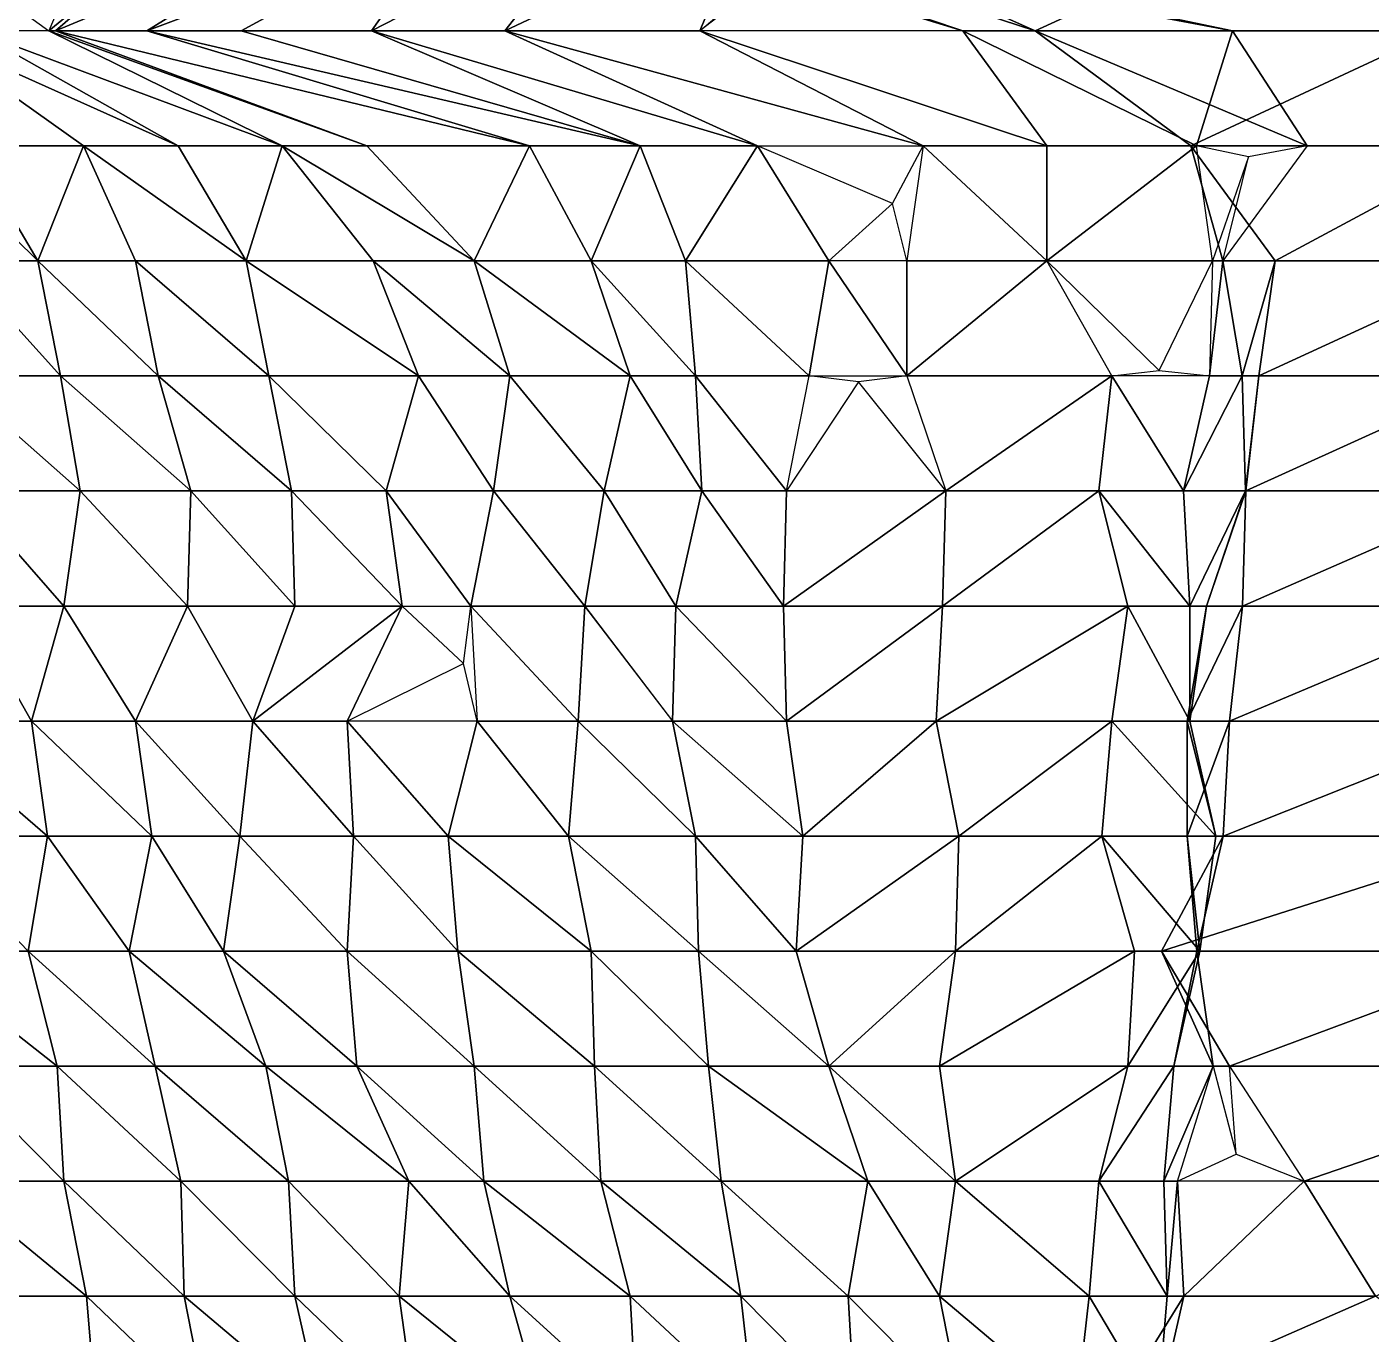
# Model space of a CAD drawing. Header units: metres. Extents: x -317 to 276, y -240 to 234.
# Drawn here: x 18.2 to 88.3, y -164 to -95.8 of the extents above; entities that cross this region are included whole.
import ezdxf

# ---------------------------------------------------------------- set-up
doc = ezdxf.new("R2010")
doc.units = ezdxf.units.M

msp = doc.modelspace()

# ---------------------------------------------------------------- linework, layer by layer
for points in [[(19.320587, -96, -570.49866), (19.679016, -96, -582.35754), (26.616577, -90, -569.6584), (26.616676, -89.9999, -569.65826)], [(19.320587, -96, -570.49866), (26.616577, -90, -569.6584), (21.858704, -90, -565.8526), (21.858803, -89.9999, -565.8525)], [(19.679016, -96, -582.35754), (24.43689, -96, -586.16327), (34.081818, -90, -568.50836), (34.081917, -89.9999, -568.50824)], [(19.679016, -96, -582.35754), (34.081818, -90, -568.50836), (26.616577, -90, -569.6584), (26.616676, -89.9999, -569.65826)], [(24.43689, -96, -586.16327), (29.363983, -96, -589.6593), (40.36258, -90, -569.5265), (40.36268, -89.9999, -569.52637)], [(24.43689, -96, -586.16327), (40.36258, -90, -569.5265), (34.081818, -90, -568.50836), (34.081917, -89.9999, -568.50824)], [(40.36258, -90, -569.5265), (29.363983, -96, -589.6593), (36.152374, -96, -589.7482), (36.152473, -95.9999, -589.7481)], [(40.36258, -90, -569.5265), (36.152374, -96, -589.7482), (47.82779, -90, -568.3765), (47.82789, -89.9999, -568.3764)], [(47.82779, -90, -568.3765), (36.152374, -96, -589.7482), (43.109924, -96, -589.52747), (43.110023, -95.9999, -589.52734)], [(47.82779, -90, -568.3765), (43.109924, -96, -589.52747), (55.8006, -90, -566.2973), (55.800697, -89.9999, -566.2972)], [(55.8006, -90, -566.2973), (43.109924, -96, -589.52747), (53.2825, -96, -583.42163), (53.2826, -95.9999, -583.4215)], [(81.072784, -96, -557.5818), (52.47647, -90, -609.927), (49.241486, -90, -603.3336), (49.241585, -89.9999, -603.3335)], [(67.00845, -96, -570.81146), (49.241486, -90, -603.3336), (57.204193, -93, -579.8188), (57.204292, -92.9999, -579.81866)], [(81.072784, -96, -557.5818), (49.241486, -90, -603.3336), (67.00845, -96, -570.81146), (67.00855, -95.9999, -570.81134)], [(70.77106, -96, -588.954), (57.403534, -90, -613.42303), (52.47647, -90, -609.927), (52.47657, -89.9999, -609.9269)], [(70.77106, -96, -588.954), (52.47647, -90, -609.927), (81.072784, -96, -557.5818), (81.07288, -95.9999, -557.58167)], [(55.8006, -90, -566.2973), (53.2825, -96, -583.42163), (60.389282, -90, -570.4128), (60.38938, -89.9999, -570.41266)], [(60.389282, -90, -570.4128), (57.204193, -93, -579.8188), (53.2825, -96, -583.42163), (53.2826, -95.9999, -583.4215)], [(70.77106, -96, -588.954), (83.82019, -90, -577.5827), (57.403534, -90, -613.42303), (57.403633, -89.9999, -613.4229)], [(70.77106, -96, -588.954), (91.77301, -96, -563.02515), (83.82019, -90, -577.5827), (83.82029, -89.9999, -577.5826)], [(17.303162, -94.545456, -567.9341), (19.320587, -96, -570.49866), (15.408783, -96, -565.1442), (15.408883, -95.9999, -565.1441)], [(26.06894, -102, -545.6309), (15.408783, -96, -565.1442), (12.681396, -96, -557.62164), (12.681497, -95.9999, -557.6215)], [(12.681396, -96, -557.62164), (15.199524, -102, -540.49725), (21.141876, -102, -542.1349), (21.141975, -101.9999, -542.13477)], [(26.06894, -102, -545.6309), (12.681396, -96, -557.62164), (21.141876, -102, -542.1349), (21.141975, -101.9999, -542.13477)], [(31.503632, -102, -548.1977), (19.320587, -96, -570.49866), (15.408783, -96, -565.1442), (15.408883, -95.9999, -565.1441)], [(31.503632, -102, -548.1977), (15.408783, -96, -565.1442), (26.06894, -102, -545.6309), (26.069038, -101.9999, -545.6308)], [(35.923096, -102, -552.6229), (19.679016, -96, -582.35754), (19.320587, -96, -570.49866), (19.320686, -95.9999, -570.49854)], [(35.923096, -102, -552.6229), (19.320587, -96, -570.49866), (31.503632, -102, -548.1977), (31.50373, -101.9999, -548.1976)], [(44.403564, -102, -549.6145), (24.43689, -96, -586.16327), (19.679016, -96, -582.35754), (19.679115, -95.9999, -582.3574)], [(44.403564, -102, -549.6145), (19.679016, -96, -582.35754), (35.923096, -102, -552.6229), (35.923195, -101.9999, -552.6228)], [(50.176697, -102, -551.5619), (29.363983, -96, -589.6593), (24.43689, -96, -586.16327), (24.436989, -95.9999, -586.16315)], [(50.176697, -102, -551.5619), (24.43689, -96, -586.16327), (44.403564, -102, -549.6145), (44.403664, -101.9999, -549.6144)], [(36.152374, -96, -589.7482), (29.363983, -96, -589.6593), (50.176697, -102, -551.5619), (50.176796, -101.9999, -551.56177)], [(36.152374, -96, -589.7482), (50.176697, -102, -551.5619), (56.28824, -102, -552.8898), (56.288338, -101.9999, -552.88965)], [(43.109924, -96, -589.52747), (36.152374, -96, -589.7482), (56.28824, -102, -552.8898), (56.288338, -101.9999, -552.88965)], [(43.109924, -96, -589.52747), (56.28824, -102, -552.8898), (64.9379, -102, -549.5716), (64.937996, -101.9999, -549.5715)], [(53.2825, -96, -583.42163), (43.109924, -96, -589.52747), (64.9379, -102, -549.5716), (64.937996, -101.9999, -549.5715)], [(53.2825, -96, -583.42163), (64.9379, -102, -549.5716), (71.38785, -102, -550.28), (71.38795, -101.9999, -550.2799)], [(67.00845, -96, -570.81146), (53.2825, -96, -583.42163), (71.38785, -102, -550.28), (71.38795, -101.9999, -550.2799)], [(67.00845, -96, -570.81146), (71.38785, -102, -550.28), (79.1915, -102, -548.51056), (79.1916, -101.9999, -548.51044)], [(81.072784, -96, -557.5818), (67.00845, -96, -570.81146), (79.1915, -102, -548.51056), (79.1916, -101.9999, -548.51044)], [(84.9646, -102, -550.4579), (78.8931, -102, -574.0867), (70.77106, -96, -588.954), (70.77116, -95.9999, -588.95386)], [(84.9646, -102, -550.4579), (70.77106, -96, -588.954), (81.072784, -96, -557.5818), (81.07288, -95.9999, -557.58167)], [(78.8931, -102, -574.0867), (91.77301, -96, -563.02515), (70.77106, -96, -588.954), (70.77116, -95.9999, -588.95386)], [(78.8931, -102, -574.0867), (94.48035, -102, -558.0694), (91.77301, -96, -563.02515), (91.77311, -95.9999, -563.025)], [(81.072784, -96, -557.5818), (79.1915, -102, -548.51056), (84.9646, -102, -550.4579), (84.9647, -101.9999, -550.45776)], [(18.7529, -108, -533.9928), (15.199524, -102, -540.49725), (12.641388, -102, -532.6649), (12.641488, -101.9999, -532.6648)], [(18.7529, -108, -533.9928), (12.641388, -102, -532.6649), (14.502686, -108, -529.2579), (14.502786, -107.9999, -529.25775)], [(21.141876, -102, -542.1349), (15.199524, -102, -540.49725), (18.7529, -108, -533.9928), (18.752998, -107.9999, -533.9927)], [(21.141876, -102, -542.1349), (18.7529, -108, -533.9928), (23.849213, -108, -537.17914), (23.849312, -107.9999, -537.179)], [(29.622345, -108, -539.12646), (26.06894, -102, -545.6309), (21.141876, -102, -542.1349), (21.141975, -101.9999, -542.13477)], [(29.622345, -108, -539.12646), (21.141876, -102, -542.1349), (23.849213, -108, -537.17914), (23.849312, -107.9999, -537.179)], [(31.503632, -102, -548.1977), (26.06894, -102, -545.6309), (29.622345, -108, -539.12646), (29.622444, -107.9999, -539.12634)], [(31.503632, -102, -548.1977), (29.622345, -108, -539.12646), (36.241486, -108, -539.52515), (36.241585, -107.9999, -539.525)], [(41.50699, -108, -542.4017), (35.923096, -102, -552.6229), (31.503632, -102, -548.1977), (31.50373, -101.9999, -548.1976)], [(41.50699, -108, -542.4017), (31.503632, -102, -548.1977), (36.241486, -108, -539.52515), (36.241585, -107.9999, -539.525)], [(44.403564, -102, -549.6145), (35.923096, -102, -552.6229), (41.50699, -108, -542.4017), (41.507088, -107.9999, -542.40155)], [(44.403564, -102, -549.6145), (41.50699, -108, -542.4017), (47.61853, -108, -543.7296), (47.61863, -107.9999, -543.7295)], [(50.176697, -102, -551.5619), (44.403564, -102, -549.6145), (47.61853, -108, -543.7296), (47.61863, -107.9999, -543.7295)], [(50.176697, -102, -551.5619), (47.61853, -108, -543.7296), (52.545624, -108, -547.2256), (52.545723, -107.9999, -547.22546)], [(56.28824, -102, -552.8898), (50.176697, -102, -551.5619), (52.545624, -108, -547.2256), (52.545723, -107.9999, -547.22546)], [(56.28824, -102, -552.8898), (52.545624, -108, -547.2256), (60.010834, -108, -546.07556), (60.010933, -107.9999, -546.07544)], [(60.010834, -108, -546.07556), (63.33609, -105, -550.1861), (56.28824, -102, -552.8898), (56.288338, -101.9999, -552.88965)], [(64.9379, -102, -549.5716), (64.09186, -108, -551.1203), (63.33609, -105, -550.1861), (63.33619, -104.9999, -550.186)], [(64.9379, -102, -549.5716), (64.09186, -108, -551.1203), (71.38785, -108, -550.28), (71.38795, -107.9999, -550.2799)], [(64.9379, -102, -549.5716), (71.38785, -108, -550.28), (71.38785, -102, -550.28), (71.38795, -101.9999, -550.2799)], [(71.38785, -108, -550.28), (80.03754, -108, -546.9619), (79.1915, -102, -548.51056), (79.1916, -101.9999, -548.51044)], [(71.38785, -108, -550.28), (79.1915, -102, -548.51056), (71.38785, -102, -550.28), (71.38795, -101.9999, -550.2799)], [(80.565155, -108, -558.511), (83.29254, -108, -566.03357), (78.8931, -102, -574.0867), (78.893196, -101.9999, -574.08655)], [(80.565155, -108, -558.511), (78.8931, -102, -574.0867), (84.9646, -102, -550.4579), (84.9647, -101.9999, -550.45776)], [(83.29254, -108, -566.03357), (94.48035, -102, -558.0694), (78.8931, -102, -574.0867), (78.893196, -101.9999, -574.08655)], [(84.9646, -102, -550.4579), (81.90613, -102.58064, -549.79895), (79.1915, -102, -548.51056), (79.1916, -101.9999, -548.51044)], [(83.29254, -108, -566.03357), (95.495605, -108, -556.211), (94.48035, -102, -558.0694), (94.480446, -101.9999, -558.0693)], [(81.90613, -102.58064, -549.79895), (80.03754, -108, -546.9619), (80.565155, -108, -558.511), (80.565254, -107.9999, -558.51086)], [(14.502686, -108, -529.2579), (14.164276, -114, -529.8773), (19.937378, -114, -531.8247), (19.937477, -113.9999, -531.8246)], [(14.502686, -108, -529.2579), (19.937378, -114, -531.8247), (18.7529, -108, -533.9928), (18.752998, -107.9999, -533.9927)], [(18.7529, -108, -533.9928), (25.03366, -114, -535.011), (23.849213, -108, -537.17914), (23.849312, -107.9999, -537.179)], [(18.7529, -108, -533.9928), (19.937378, -114, -531.8247), (25.03366, -114, -535.011), (25.03376, -113.9999, -535.01086)], [(23.849213, -108, -537.17914), (30.806793, -114, -536.9583), (29.622345, -108, -539.12646), (29.622444, -107.9999, -539.12634)], [(23.849213, -108, -537.17914), (25.03366, -114, -535.011), (30.806793, -114, -536.9583), (30.806892, -113.9999, -536.9582)], [(29.622345, -108, -539.12646), (38.610413, -114, -535.18884), (36.241486, -108, -539.52515), (36.241585, -107.9999, -539.525)], [(29.622345, -108, -539.12646), (30.806793, -114, -536.9583), (38.610413, -114, -535.18884), (38.61051, -113.9999, -535.1887)], [(36.241486, -108, -539.52515), (43.368286, -114, -538.9946), (41.50699, -108, -542.4017), (41.507088, -107.9999, -542.40155)], [(36.241486, -108, -539.52515), (38.610413, -114, -535.18884), (43.368286, -114, -538.9946), (43.368385, -113.9999, -538.9945)], [(41.50699, -108, -542.4017), (49.649048, -114, -540.01276), (47.61853, -108, -543.7296), (47.61863, -107.9999, -543.7295)], [(41.50699, -108, -542.4017), (43.368286, -114, -538.9946), (49.649048, -114, -540.01276), (49.649147, -113.9999, -540.01263)], [(47.61853, -108, -543.7296), (53.053253, -114, -546.2964), (52.545624, -108, -547.2256), (52.545723, -107.9999, -547.22546)], [(47.61853, -108, -543.7296), (49.649048, -114, -540.01276), (53.053253, -114, -546.2964), (53.053352, -113.9999, -546.29626)], [(52.545624, -108, -547.2256), (58.995575, -114, -547.934), (60.010834, -108, -546.07556), (60.010933, -107.9999, -546.07544)], [(52.545624, -108, -547.2256), (53.053253, -114, -546.2964), (58.995575, -114, -547.934), (58.995674, -113.9999, -547.9339)], [(60.010834, -108, -546.07556), (58.995575, -114, -547.934), (64.09186, -114, -551.1203), (64.09196, -113.9999, -551.1202)], [(60.010834, -108, -546.07556), (64.09186, -114, -551.1203), (64.09186, -108, -551.1203), (64.09196, -107.9999, -551.1202)], [(64.09186, -114, -551.1203), (74.77203, -114, -544.0853), (71.38785, -108, -550.28), (71.38795, -107.9999, -550.2799)], [(64.09186, -114, -551.1203), (71.38785, -108, -550.28), (64.09186, -108, -551.1203), (64.09196, -107.9999, -551.1202)], [(71.38785, -108, -550.28), (77.24365, -113.71428, -545.8186), (80.03754, -108, -546.9619), (80.037636, -107.9999, -546.9618)], [(79.86832, -114, -547.2716), (81.580414, -114, -556.6526), (80.565155, -108, -558.511), (80.565254, -107.9999, -558.51086)], [(79.86832, -114, -547.2716), (80.565155, -108, -558.511), (80.03754, -108, -546.9619), (80.037636, -107.9999, -546.9618)], [(81.580414, -114, -556.6526), (83.29254, -108, -566.03357), (80.565155, -108, -558.511), (80.565254, -107.9999, -558.51086)], [(81.580414, -114, -556.6526), (82.44647, -114, -567.5823), (83.29254, -108, -566.03357), (83.29264, -107.9999, -566.03345)], [(82.44647, -114, -567.5823), (94.987976, -114, -557.1402), (95.495605, -108, -556.211), (95.495705, -107.9999, -556.2109)], [(82.44647, -114, -567.5823), (95.495605, -108, -556.211), (83.29254, -108, -566.03357), (83.29264, -107.9999, -566.03345)], [(14.164276, -114, -529.8773), (20.952637, -120, -529.9663), (19.937378, -114, -531.8247), (19.937477, -113.9999, -531.8246)], [(14.164276, -114, -529.8773), (14.841126, -120, -528.6384), (20.952637, -120, -529.9663), (20.952736, -119.9999, -529.9662)], [(19.937378, -114, -531.8247), (26.725769, -120, -531.91364), (25.03366, -114, -535.011), (25.03376, -113.9999, -535.01086)], [(19.937378, -114, -531.8247), (20.952637, -120, -529.9663), (26.725769, -120, -531.91364), (26.725868, -119.9999, -531.9135)], [(25.03366, -114, -535.011), (31.991272, -120, -534.79016), (30.806793, -114, -536.9583), (30.806892, -113.9999, -536.9582)], [(25.03366, -114, -535.011), (26.725769, -120, -531.91364), (31.991272, -120, -534.79016), (31.991371, -119.9999, -534.79004)], [(30.806793, -114, -536.9583), (36.918304, -120, -538.2862), (38.610413, -114, -535.18884), (38.61051, -113.9999, -535.1887)], [(30.806793, -114, -536.9583), (31.991272, -120, -534.79016), (36.918304, -120, -538.2862), (36.918404, -119.9999, -538.2861)], [(38.610413, -114, -535.18884), (36.918304, -120, -538.2862), (42.522247, -120, -540.5433), (42.522346, -119.9999, -540.54315)], [(38.610413, -114, -535.18884), (42.522247, -120, -540.5433), (43.368286, -114, -538.9946), (43.368385, -113.9999, -538.9945)], [(43.368286, -114, -538.9946), (42.522247, -120, -540.5433), (48.29538, -120, -542.4906), (48.29548, -119.9999, -542.4905)], [(43.368286, -114, -538.9946), (48.29538, -120, -542.4906), (49.649048, -114, -540.01276), (49.649147, -113.9999, -540.01263)], [(49.649048, -114, -540.01276), (48.29538, -120, -542.4906), (53.391663, -120, -545.67694), (53.39176, -119.9999, -545.6768)], [(49.649048, -114, -540.01276), (53.391663, -120, -545.67694), (53.053253, -114, -546.2964), (53.053352, -113.9999, -546.29626)], [(53.053253, -114, -546.2964), (57.811127, -120, -550.1022), (58.995575, -114, -547.934), (58.995674, -113.9999, -547.9339)], [(53.053253, -114, -546.2964), (53.391663, -120, -545.67694), (57.811127, -120, -550.1022), (57.811226, -119.9999, -550.10205)], [(64.09186, -114, -551.1203), (61.56598, -114.31578, -549.4864), (58.995575, -114, -547.934), (58.995674, -113.9999, -547.9339)], [(66.122345, -120, -547.40344), (74.77203, -114, -544.0853), (64.09186, -114, -551.1203), (64.09196, -113.9999, -551.1202)], [(66.122345, -120, -547.40344), (74.095215, -120, -545.3243), (74.77203, -114, -544.0853), (74.77213, -113.9999, -544.0852)], [(74.77203, -114, -544.0853), (74.095215, -120, -545.3243), (78.51465, -120, -549.7495), (78.51475, -119.9999, -549.7494)], [(77.24365, -113.71428, -545.8186), (79.86832, -114, -547.2716), (74.77203, -114, -544.0853), (74.77213, -113.9999, -544.0852)], [(74.77203, -114, -544.0853), (78.51465, -120, -549.7495), (79.86832, -114, -547.2716), (79.868416, -113.9999, -547.2715)], [(78.51465, -120, -549.7495), (81.74963, -120, -556.3429), (81.580414, -114, -556.6526), (81.58051, -113.9999, -556.65247)], [(78.51465, -120, -549.7495), (81.580414, -114, -556.6526), (79.86832, -114, -547.2716), (79.868416, -113.9999, -547.2715)], [(81.74963, -120, -556.3429), (82.44647, -114, -567.5823), (81.580414, -114, -556.6526), (81.58051, -113.9999, -556.65247)], [(81.74963, -120, -556.3429), (81.76965, -120, -568.8212), (82.44647, -114, -567.5823), (82.44657, -113.9999, -567.58215)], [(81.76965, -120, -568.8212), (95.326385, -120, -556.52075), (94.987976, -114, -557.1402), (94.988075, -113.9999, -557.1401)], [(81.76965, -120, -568.8212), (94.987976, -114, -557.1402), (82.44647, -114, -567.5823), (82.44657, -113.9999, -567.58215)], [(61.56598, -114.31578, -549.4864), (57.811127, -120, -550.1022), (66.122345, -120, -547.40344), (66.122444, -119.9999, -547.4033)], [(14.841126, -120, -528.6384), (20.106567, -126, -531.51495), (20.952637, -120, -529.9663), (20.952736, -119.9999, -529.9662)], [(14.841126, -120, -528.6384), (15.010315, -126, -528.3287), (20.106567, -126, -531.51495), (20.106667, -125.9999, -531.51483)], [(20.952637, -120, -529.9663), (20.106567, -126, -531.51495), (26.55655, -126, -532.2234), (26.556648, -125.9999, -532.22327)], [(20.952637, -120, -529.9663), (26.55655, -126, -532.2234), (26.725769, -120, -531.91364), (26.725868, -119.9999, -531.9135)], [(26.725769, -120, -531.91364), (26.55655, -126, -532.2234), (32.16046, -126, -534.48047), (32.16056, -125.9999, -534.48035)], [(26.725769, -120, -531.91364), (32.16046, -126, -534.48047), (31.991272, -120, -534.79016), (31.991371, -119.9999, -534.79004)], [(31.991272, -120, -534.79016), (37.764374, -126, -536.73755), (36.918304, -120, -538.2862), (36.918404, -119.9999, -538.2861)], [(31.991272, -120, -534.79016), (32.16046, -126, -534.48047), (37.764374, -126, -536.73755), (37.764473, -125.9999, -536.7374)], [(36.918304, -120, -538.2862), (41.33777, -126, -542.7114), (42.522247, -120, -540.5433), (42.522346, -119.9999, -540.54315)], [(36.918304, -120, -538.2862), (37.764374, -126, -536.73755), (41.33777, -126, -542.7114), (41.337868, -125.9999, -542.7113)], [(42.522247, -120, -540.5433), (41.33777, -126, -542.7114), (47.28012, -126, -544.34906), (47.28022, -125.9999, -544.34894)], [(42.522247, -120, -540.5433), (47.28012, -126, -544.34906), (48.29538, -120, -542.4906), (48.29548, -119.9999, -542.4905)], [(48.29538, -120, -542.4906), (47.28012, -126, -544.34906), (52.037994, -126, -548.1548), (52.038094, -125.9999, -548.15466)], [(48.29538, -120, -542.4906), (52.037994, -126, -548.1548), (53.391663, -120, -545.67694), (53.39176, -119.9999, -545.6768)], [(53.391663, -120, -545.67694), (52.037994, -126, -548.1548), (57.641907, -126, -550.41187), (57.642006, -125.9999, -550.41174)], [(53.391663, -120, -545.67694), (57.641907, -126, -550.41187), (57.811127, -120, -550.1022), (57.811226, -119.9999, -550.10205)], [(57.641907, -126, -550.41187), (65.953156, -126, -547.7132), (66.122345, -120, -547.40344), (66.122444, -119.9999, -547.4033)], [(57.641907, -126, -550.41187), (66.122345, -120, -547.40344), (57.811127, -120, -550.1022), (57.811226, -119.9999, -550.10205)], [(65.953156, -126, -547.7132), (75.61807, -126, -542.5366), (74.095215, -120, -545.3243), (74.095314, -119.9999, -545.32416)], [(65.953156, -126, -547.7132), (74.095215, -120, -545.3243), (66.122345, -120, -547.40344), (66.122444, -119.9999, -547.4033)], [(74.095215, -120, -545.3243), (78.85309, -126, -549.13), (78.51465, -120, -549.7495), (78.51475, -119.9999, -549.7494)], [(74.095215, -120, -545.3243), (75.61807, -126, -542.5366), (78.85309, -126, -549.13), (78.85319, -125.9999, -549.1299)], [(78.85309, -126, -549.13), (81.74963, -120, -556.3429), (78.51465, -120, -549.7495), (78.51475, -119.9999, -549.7494)], [(78.85309, -126, -549.13), (79.71912, -126, -560.0597), (81.74963, -120, -556.3429), (81.74973, -119.9999, -556.3428)], [(79.71912, -126, -560.0597), (81.60043, -126, -569.131), (81.76965, -120, -568.8212), (81.76975, -119.9999, -568.8211)], [(79.71912, -126, -560.0597), (81.76965, -120, -568.8212), (81.74963, -120, -556.3429), (81.74973, -119.9999, -556.3428)], [(81.60043, -126, -569.131), (95.157166, -126, -556.83044), (95.326385, -120, -556.52075), (95.326485, -119.9999, -556.5206)], [(81.60043, -126, -569.131), (95.326385, -120, -556.52075), (81.76965, -120, -568.8212), (81.76975, -119.9999, -568.8211)], [(15.010315, -126, -528.3287), (12.302979, -132, -533.2844), (18.41449, -132, -534.6123), (18.414589, -131.9999, -534.6122)], [(15.010315, -126, -528.3287), (18.41449, -132, -534.6123), (20.106567, -126, -531.51495), (20.106667, -125.9999, -531.51483)], [(20.106567, -126, -531.51495), (18.41449, -132, -534.6123), (23.849213, -132, -537.17914), (23.849312, -131.9999, -537.179)], [(20.106567, -126, -531.51495), (23.849213, -132, -537.17914), (26.55655, -126, -532.2234), (26.556648, -125.9999, -532.22327)], [(26.55655, -126, -532.2234), (23.849213, -132, -537.17914), (29.960754, -132, -538.507), (29.960854, -131.9999, -538.5069)], [(26.55655, -126, -532.2234), (29.960754, -132, -538.507), (32.16046, -126, -534.48047), (32.16056, -125.9999, -534.48035)], [(29.960754, -132, -538.507), (34.887817, -132, -542.003), (37.764374, -126, -536.73755), (37.764473, -125.9999, -536.7374)], [(29.960754, -132, -538.507), (37.764374, -126, -536.73755), (32.16046, -126, -534.48047), (32.16056, -125.9999, -534.48035)], [(37.764374, -126, -536.73755), (34.887817, -132, -542.003), (40.96167, -129, -542.08264), (40.96177, -128.9999, -542.0825)], [(41.67621, -132, -542.0919), (40.96167, -129, -542.08264), (41.33777, -126, -542.7114), (41.337868, -125.9999, -542.7113)], [(41.33777, -126, -542.7114), (46.94171, -132, -544.9685), (47.28012, -126, -544.34906), (47.28022, -125.9999, -544.34894)], [(41.33777, -126, -542.7114), (41.67621, -132, -542.0919), (46.94171, -132, -544.9685), (46.94181, -131.9999, -544.9684)], [(47.28012, -126, -544.34906), (46.94171, -132, -544.9685), (51.868774, -132, -548.46454), (51.868874, -131.9999, -548.4644)], [(47.28012, -126, -544.34906), (51.868774, -132, -548.46454), (52.037994, -126, -548.1548), (52.038094, -125.9999, -548.15466)], [(52.037994, -126, -548.1548), (51.868774, -132, -548.46454), (57.811127, -132, -550.1022), (57.811226, -131.9999, -550.10205)], [(52.037994, -126, -548.1548), (57.811127, -132, -550.1022), (57.641907, -126, -550.41187), (57.642006, -125.9999, -550.41174)], [(57.811127, -132, -550.1022), (65.953156, -126, -547.7132), (57.641907, -126, -550.41187), (57.642006, -125.9999, -550.41174)], [(57.811127, -132, -550.1022), (65.614716, -132, -548.33264), (65.953156, -126, -547.7132), (65.953255, -125.9999, -547.7131)], [(65.614716, -132, -548.33264), (74.77203, -132, -544.0853), (75.61807, -126, -542.5366), (75.61817, -125.9999, -542.5365)], [(65.614716, -132, -548.33264), (75.61807, -126, -542.5366), (65.953156, -126, -547.7132), (65.953255, -125.9999, -547.7131)], [(75.61807, -126, -542.5366), (74.77203, -132, -544.0853), (78.85309, -132, -549.13), (78.85319, -131.9999, -549.1299)], [(75.61807, -126, -542.5366), (78.85309, -132, -549.13), (78.85309, -126, -549.13), (78.85319, -125.9999, -549.1299)], [(78.85309, -132, -549.13), (78.70386, -132, -561.9181), (79.71912, -126, -560.0597), (79.719215, -125.9999, -560.0596)], [(78.70386, -132, -561.9181), (80.923615, -132, -570.3699), (81.60043, -126, -569.131), (81.60053, -125.9999, -569.13086)], [(78.70386, -132, -561.9181), (81.60043, -126, -569.131), (79.71912, -126, -560.0597), (79.719215, -125.9999, -560.0596)], [(78.85309, -132, -549.13), (79.71912, -126, -560.0597), (78.85309, -126, -549.13), (78.85319, -125.9999, -549.1299)], [(80.923615, -132, -570.3699), (95.664795, -132, -555.90125), (95.157166, -126, -556.83044), (95.157265, -125.9999, -556.8303)], [(80.923615, -132, -570.3699), (95.157166, -126, -556.83044), (81.60043, -126, -569.131), (81.60053, -125.9999, -569.13086)], [(12.302979, -132, -533.2844), (19.260529, -138, -533.0636), (18.41449, -132, -534.6123), (18.414589, -131.9999, -534.6122)], [(12.302979, -132, -533.2844), (12.472198, -138, -532.9747), (19.260529, -138, -533.0636), (19.260628, -137.9999, -533.0635)], [(18.41449, -132, -534.6123), (24.695251, -138, -535.63043), (23.849213, -132, -537.17914), (23.849312, -131.9999, -537.179)], [(18.41449, -132, -534.6123), (19.260529, -138, -533.0636), (24.695251, -138, -535.63043), (24.69535, -137.9999, -535.6303)], [(23.849213, -132, -537.17914), (29.283905, -138, -539.746), (29.960754, -132, -538.507), (29.960854, -131.9999, -538.5069)], [(23.849213, -132, -537.17914), (24.695251, -138, -535.63043), (29.283905, -138, -539.746), (29.284004, -137.9999, -539.74585)], [(29.960754, -132, -538.507), (29.283905, -138, -539.746), (35.226227, -138, -541.38354), (35.226326, -137.9999, -541.3834)], [(29.960754, -132, -538.507), (35.226227, -138, -541.38354), (34.887817, -132, -542.003), (34.887917, -131.9999, -542.00287)], [(34.887817, -132, -542.003), (40.15332, -138, -544.8796), (41.67621, -132, -542.0919), (41.676308, -131.9999, -542.0918)], [(34.887817, -132, -542.003), (35.226227, -138, -541.38354), (40.15332, -138, -544.8796), (40.15342, -137.9999, -544.87946)], [(41.67621, -132, -542.0919), (40.15332, -138, -544.8796), (46.434082, -138, -545.8977), (46.43418, -137.9999, -545.8976)], [(41.67621, -132, -542.0919), (46.434082, -138, -545.8977), (46.94171, -132, -544.9685), (46.94181, -131.9999, -544.9684)], [(46.94171, -132, -544.9685), (46.434082, -138, -545.8977), (53.053253, -138, -546.2964), (53.053352, -137.9999, -546.29626)], [(46.94171, -132, -544.9685), (53.053253, -138, -546.2964), (51.868774, -132, -548.46454), (51.868874, -131.9999, -548.4644)], [(51.868774, -132, -548.46454), (58.657166, -138, -548.55347), (57.811127, -132, -550.1022), (57.811226, -131.9999, -550.10205)], [(51.868774, -132, -548.46454), (53.053253, -138, -546.2964), (58.657166, -138, -548.55347), (58.657265, -137.9999, -548.55334)], [(58.657166, -138, -548.55347), (65.614716, -132, -548.33264), (57.811127, -132, -550.1022), (57.811226, -131.9999, -550.10205)], [(58.657166, -138, -548.55347), (66.799194, -138, -546.16455), (65.614716, -132, -548.33264), (65.614815, -131.9999, -548.3325)], [(66.799194, -138, -546.16455), (74.77203, -132, -544.0853), (65.614716, -132, -548.33264), (65.614815, -131.9999, -548.3325)], [(66.799194, -138, -546.16455), (74.264404, -138, -545.0145), (74.77203, -132, -544.0853), (74.77213, -131.9999, -544.0852)], [(74.77203, -132, -544.0853), (74.264404, -138, -545.0145), (80.20676, -138, -546.65216), (80.206856, -137.9999, -546.65204)], [(74.77203, -132, -544.0853), (80.20676, -138, -546.65216), (78.85309, -132, -549.13), (78.85319, -131.9999, -549.1299)], [(80.20676, -138, -546.65216), (78.70386, -138, -561.9181), (78.70386, -132, -561.9181), (78.70396, -131.9999, -561.91797)], [(80.20676, -138, -546.65216), (78.70386, -132, -561.9181), (78.85309, -132, -549.13), (78.85319, -131.9999, -549.1299)], [(78.70386, -138, -561.9181), (80.585175, -138, -570.9894), (80.923615, -132, -570.3699), (80.92371, -131.9999, -570.36975)], [(78.70386, -138, -561.9181), (80.923615, -132, -570.3699), (78.70386, -132, -561.9181), (78.70396, -131.9999, -561.91797)], [(80.585175, -138, -570.9894), (96.172424, -138, -554.97205), (95.664795, -132, -555.90125), (95.664894, -131.9999, -555.9011)], [(80.585175, -138, -570.9894), (95.664795, -132, -555.90125), (80.923615, -132, -570.3699), (80.92371, -131.9999, -570.36975)], [(12.472198, -138, -532.9747), (12.133759, -144, -533.5942), (18.2453, -144, -534.92206), (18.2454, -143.9999, -534.92194)], [(12.472198, -138, -532.9747), (18.2453, -144, -534.92206), (19.260529, -138, -533.0636), (19.260628, -137.9999, -533.0635)], [(19.260529, -138, -533.0636), (18.2453, -144, -534.92206), (23.510803, -144, -537.7986), (23.510902, -143.9999, -537.79846)], [(19.260529, -138, -533.0636), (23.510803, -144, -537.7986), (24.695251, -138, -535.63043), (24.69535, -137.9999, -535.6303)], [(24.695251, -138, -535.63043), (23.510803, -144, -537.7986), (28.437866, -144, -541.2946), (28.437965, -143.9999, -541.2945)], [(24.695251, -138, -535.63043), (28.437866, -144, -541.2946), (29.283905, -138, -539.746), (29.284004, -137.9999, -539.74585)], [(29.283905, -138, -539.746), (28.437866, -144, -541.2946), (34.887817, -144, -542.003), (34.887917, -143.9999, -542.00287)], [(29.283905, -138, -539.746), (34.887817, -144, -542.003), (35.226227, -138, -541.38354), (35.226326, -137.9999, -541.3834)], [(35.226227, -138, -541.38354), (34.887817, -144, -542.003), (40.66095, -144, -543.9504), (40.66105, -143.9999, -543.95026)], [(35.226227, -138, -541.38354), (40.66095, -144, -543.9504), (40.15332, -138, -544.8796), (40.15342, -137.9999, -544.87946)], [(40.15332, -138, -544.8796), (47.61853, -144, -543.7296), (46.434082, -138, -545.8977), (46.43418, -137.9999, -545.8976)], [(40.15332, -138, -544.8796), (40.66095, -144, -543.9504), (47.61853, -144, -543.7296), (47.61863, -143.9999, -543.7295)], [(46.434082, -138, -545.8977), (53.222443, -144, -545.9867), (53.053253, -138, -546.2964), (53.053352, -137.9999, -546.29626)], [(46.434082, -138, -545.8977), (47.61853, -144, -543.7296), (53.222443, -144, -545.9867), (53.22254, -143.9999, -545.9866)], [(53.053253, -138, -546.2964), (58.318756, -144, -549.173), (58.657166, -138, -548.55347), (58.657265, -137.9999, -548.55334)], [(53.053253, -138, -546.2964), (53.222443, -144, -545.9867), (58.318756, -144, -549.173), (58.318855, -143.9999, -549.17285)], [(58.318756, -144, -549.173), (66.629974, -144, -546.47424), (66.799194, -138, -546.16455), (66.79929, -137.9999, -546.1644)], [(58.318756, -144, -549.173), (66.799194, -138, -546.16455), (58.657166, -138, -548.55347), (58.657265, -137.9999, -548.55334)], [(66.629974, -144, -546.47424), (75.95651, -144, -541.9172), (74.264404, -138, -545.0145), (74.2645, -137.9999, -545.0144)], [(66.629974, -144, -546.47424), (74.264404, -138, -545.0145), (66.799194, -138, -546.16455), (66.79929, -137.9999, -546.1644)], [(74.264404, -138, -545.0145), (79.36072, -144, -548.2008), (80.20676, -138, -546.65216), (80.206856, -137.9999, -546.65204)], [(74.264404, -138, -545.0145), (75.95651, -144, -541.9172), (79.36072, -144, -548.2008), (79.36082, -143.9999, -548.2007)], [(79.21149, -144, -560.9889), (77.37021, -144, -576.8743), (80.585175, -138, -570.9894), (80.58527, -137.9999, -570.98926)], [(77.37021, -144, -576.8743), (97.01849, -144, -553.42334), (96.172424, -138, -554.97205), (96.17252, -137.9999, -554.9719)], [(77.37021, -144, -576.8743), (96.172424, -138, -554.97205), (80.585175, -138, -570.9894), (80.58527, -137.9999, -570.98926)], [(79.36072, -144, -548.2008), (79.21149, -144, -560.9889), (78.70386, -138, -561.9181), (78.70396, -137.9999, -561.91797)], [(79.36072, -144, -548.2008), (78.70386, -138, -561.9181), (80.20676, -138, -546.65216), (80.206856, -137.9999, -546.65204)], [(79.21149, -144, -560.9889), (80.585175, -138, -570.9894), (78.70386, -138, -561.9181), (78.70396, -137.9999, -561.91797)], [(12.133759, -144, -533.5942), (19.768158, -150, -532.1344), (18.2453, -144, -534.92206), (18.2454, -143.9999, -534.92194)], [(12.133759, -144, -533.5942), (14.164276, -150, -529.8773), (19.768158, -150, -532.1344), (19.768257, -149.9999, -532.1343)], [(18.2453, -144, -534.92206), (24.864471, -150, -535.3207), (23.510803, -144, -537.7986), (23.510902, -143.9999, -537.79846)], [(18.2453, -144, -534.92206), (19.768158, -150, -532.1344), (24.864471, -150, -535.3207), (24.86457, -149.9999, -535.32056)], [(23.510803, -144, -537.7986), (30.637573, -150, -537.26807), (28.437866, -144, -541.2946), (28.437965, -143.9999, -541.2945)], [(23.510803, -144, -537.7986), (24.864471, -150, -535.3207), (30.637573, -150, -537.26807), (30.637672, -149.9999, -537.26794)], [(28.437866, -144, -541.2946), (35.395447, -150, -541.0738), (34.887817, -144, -542.003), (34.887917, -143.9999, -542.00287)], [(28.437866, -144, -541.2946), (30.637573, -150, -537.26807), (35.395447, -150, -541.0738), (35.395546, -149.9999, -541.07367)], [(34.887817, -144, -542.003), (41.50699, -150, -542.4017), (40.66095, -144, -543.9504), (40.66105, -143.9999, -543.95026)], [(34.887817, -144, -542.003), (35.395447, -150, -541.0738), (41.50699, -150, -542.4017), (41.507088, -149.9999, -542.40155)], [(40.66095, -144, -543.9504), (47.78775, -150, -543.4198), (47.61853, -144, -543.7296), (47.61863, -143.9999, -543.7295)], [(40.66095, -144, -543.9504), (41.50699, -150, -542.4017), (47.78775, -150, -543.4198), (47.78785, -149.9999, -543.4197)], [(47.61853, -144, -543.7296), (53.730072, -150, -545.0575), (53.222443, -144, -545.9867), (53.22254, -143.9999, -545.9866)], [(47.61853, -144, -543.7296), (47.78775, -150, -543.4198), (53.730072, -150, -545.0575), (53.73017, -149.9999, -545.0574)], [(53.222443, -144, -545.9867), (60.010834, -150, -546.07556), (58.318756, -144, -549.173), (58.318855, -143.9999, -549.17285)], [(53.222443, -144, -545.9867), (53.730072, -150, -545.0575), (60.010834, -150, -546.07556), (60.010933, -149.9999, -546.07544)], [(60.010834, -150, -546.07556), (66.629974, -144, -546.47424), (58.318756, -144, -549.173), (58.318855, -143.9999, -549.17285)], [(60.010834, -150, -546.07556), (65.783936, -150, -548.02295), (66.629974, -144, -546.47424), (66.63007, -143.9999, -546.4741)], [(65.783936, -150, -548.02295), (75.61807, -150, -542.5366), (75.95651, -144, -541.9172), (75.95661, -143.9999, -541.91705)], [(65.783936, -150, -548.02295), (75.95651, -144, -541.9172), (66.629974, -144, -546.47424), (66.63007, -143.9999, -546.4741)], [(75.61807, -150, -542.5366), (78.00702, -150, -550.6787), (79.36072, -144, -548.2008), (79.36082, -143.9999, -548.2007)], [(75.61807, -150, -542.5366), (79.36072, -144, -548.2008), (75.95651, -144, -541.9172), (75.95661, -143.9999, -541.91705)], [(80.057526, -150, -559.4402), (80.923615, -150, -570.3699), (77.37021, -144, -576.8743), (77.37031, -143.9999, -576.8742)], [(80.057526, -150, -559.4402), (77.37021, -144, -576.8743), (79.21149, -144, -560.9889), (79.211586, -143.9999, -560.9888)], [(80.923615, -150, -570.3699), (97.01849, -144, -553.42334), (77.37021, -144, -576.8743), (77.37031, -143.9999, -576.8742)], [(78.00702, -150, -550.6787), (80.057526, -150, -559.4402), (79.21149, -144, -560.9889), (79.211586, -143.9999, -560.9888)], [(78.00702, -150, -550.6787), (79.21149, -144, -560.9889), (79.36072, -144, -548.2008), (79.36082, -143.9999, -548.2007)], [(80.923615, -150, -570.3699), (102.26398, -150, -543.8216), (97.01849, -144, -553.42334), (97.01859, -143.9999, -553.4232)], [(14.164276, -150, -529.8773), (13.995056, -156, -530.1871), (20.106567, -156, -531.51495), (20.106667, -155.9999, -531.51483)], [(14.164276, -150, -529.8773), (20.106567, -156, -531.51495), (19.768158, -150, -532.1344), (19.768257, -149.9999, -532.1343)], [(19.768158, -150, -532.1344), (26.21814, -156, -532.84283), (24.864471, -150, -535.3207), (24.86457, -149.9999, -535.32056)], [(19.768158, -150, -532.1344), (20.106567, -156, -531.51495), (26.21814, -156, -532.84283), (26.218239, -155.9999, -532.8427)], [(24.864471, -150, -535.3207), (31.822052, -156, -535.0999), (30.637573, -150, -537.26807), (30.637672, -149.9999, -537.26794)], [(24.864471, -150, -535.3207), (26.21814, -156, -532.84283), (31.822052, -156, -535.0999), (31.822151, -155.9999, -535.0998)], [(30.637573, -150, -537.26807), (38.102783, -156, -536.11804), (35.395447, -150, -541.0738), (35.395546, -149.9999, -541.07367)], [(30.637573, -150, -537.26807), (31.822052, -156, -535.0999), (38.102783, -156, -536.11804), (38.102882, -155.9999, -536.1179)], [(35.395447, -150, -541.0738), (42.014618, -156, -541.4725), (41.50699, -150, -542.4017), (41.507088, -149.9999, -542.40155)], [(35.395447, -150, -541.0738), (38.102783, -156, -536.11804), (42.014618, -156, -541.4725), (42.014717, -155.9999, -541.47235)], [(41.50699, -150, -542.4017), (48.12616, -156, -542.80035), (47.78775, -150, -543.4198), (47.78785, -149.9999, -543.4197)], [(41.50699, -150, -542.4017), (42.014618, -156, -541.4725), (48.12616, -156, -542.80035), (48.12626, -155.9999, -542.80023)], [(47.78775, -150, -543.4198), (54.40692, -156, -543.8185), (53.730072, -150, -545.0575), (53.73017, -149.9999, -545.0574)], [(47.78775, -150, -543.4198), (48.12616, -156, -542.80035), (54.40692, -156, -543.8185), (54.40702, -155.9999, -543.81836)], [(53.730072, -150, -545.0575), (62.04135, -156, -542.35876), (60.010834, -150, -546.07556), (60.010933, -149.9999, -546.07544)], [(53.730072, -150, -545.0575), (54.40692, -156, -543.8185), (62.04135, -156, -542.35876), (62.04145, -155.9999, -542.35864)], [(60.010834, -150, -546.07556), (66.629974, -156, -546.47424), (65.783936, -150, -548.02295), (65.784035, -149.9999, -548.0228)], [(60.010834, -150, -546.07556), (62.04135, -156, -542.35876), (66.629974, -156, -546.47424), (66.63007, -155.9999, -546.4741)], [(66.629974, -156, -546.47424), (75.61807, -150, -542.5366), (65.783936, -150, -548.02295), (65.784035, -149.9999, -548.0228)], [(66.629974, -156, -546.47424), (74.095215, -156, -545.3243), (75.61807, -150, -542.5366), (75.61817, -149.9999, -542.5365)], [(74.095215, -156, -545.3243), (77.49939, -156, -551.6079), (78.00702, -150, -550.6787), (78.00712, -149.9999, -550.6786)], [(74.095215, -156, -545.3243), (78.00702, -150, -550.6787), (75.61807, -150, -542.5366), (75.61817, -149.9999, -542.5365)], [(77.49939, -156, -551.6079), (78.19623, -156, -562.8473), (80.057526, -150, -559.4402), (80.057625, -149.9999, -559.44006)], [(77.49939, -156, -551.6079), (80.057526, -150, -559.4402), (78.00702, -150, -550.6787), (78.00712, -149.9999, -550.6786)], [(80.057526, -150, -559.4402), (81.26694, -154.58823, -563.4839), (80.923615, -150, -570.3699), (80.92371, -149.9999, -570.36975)], [(84.8154, -156, -563.246), (102.26398, -150, -543.8216), (80.923615, -150, -570.3699), (80.92371, -149.9999, -570.36975)], [(84.8154, -156, -563.246), (102.26398, -156, -543.8216), (102.26398, -150, -543.8216), (102.26408, -149.9999, -543.8215)], [(81.26694, -154.58823, -563.4839), (84.8154, -156, -563.246), (78.19623, -156, -562.8473), (78.19633, -155.9999, -562.84717)], [(13.995056, -156, -530.1871), (21.291046, -162, -529.3468), (20.106567, -156, -531.51495), (20.106667, -155.9999, -531.51483)], [(13.995056, -156, -530.1871), (15.010315, -162, -528.3287), (21.291046, -162, -529.3468), (21.291145, -161.9999, -529.3467)], [(20.106567, -156, -531.51495), (26.38733, -162, -532.5331), (26.21814, -156, -532.84283), (26.218239, -155.9999, -532.8427)], [(20.106567, -156, -531.51495), (21.291046, -162, -529.3468), (26.38733, -162, -532.5331), (26.387428, -161.9999, -532.53296)], [(26.21814, -156, -532.84283), (32.16046, -162, -534.48047), (31.822052, -156, -535.0999), (31.822151, -155.9999, -535.0998)], [(26.21814, -156, -532.84283), (26.38733, -162, -532.5331), (32.16046, -162, -534.48047), (32.16056, -161.9999, -534.48035)], [(31.822052, -156, -535.0999), (37.595154, -162, -537.04724), (38.102783, -156, -536.11804), (38.102882, -155.9999, -536.1179)], [(31.822052, -156, -535.0999), (32.16046, -162, -534.48047), (37.595154, -162, -537.04724), (37.595253, -161.9999, -537.0471)], [(38.102783, -156, -536.11804), (37.595154, -162, -537.04724), (43.368286, -162, -538.9946), (43.368385, -161.9999, -538.9945)], [(38.102783, -156, -536.11804), (43.368286, -162, -538.9946), (42.014618, -156, -541.4725), (42.014717, -155.9999, -541.47235)], [(42.014618, -156, -541.4725), (49.649048, -162, -540.01276), (48.12616, -156, -542.80035), (48.12626, -155.9999, -542.80023)], [(42.014618, -156, -541.4725), (43.368286, -162, -538.9946), (49.649048, -162, -540.01276), (49.649147, -161.9999, -540.01263)], [(48.12616, -156, -542.80035), (55.42218, -162, -541.9601), (54.40692, -156, -543.8185), (54.40702, -155.9999, -543.81836)], [(48.12616, -156, -542.80035), (49.649048, -162, -540.01276), (55.42218, -162, -541.9601), (55.42228, -161.9999, -541.95996)], [(54.40692, -156, -543.8185), (61.026093, -162, -544.21716), (62.04135, -156, -542.35876), (62.04145, -155.9999, -542.35864)], [(54.40692, -156, -543.8185), (55.42218, -162, -541.9601), (61.026093, -162, -544.21716), (61.02619, -161.9999, -544.21704)], [(62.04135, -156, -542.35876), (61.026093, -162, -544.21716), (65.783936, -162, -548.02295), (65.784035, -161.9999, -548.0228)], [(62.04135, -156, -542.35876), (65.783936, -162, -548.02295), (66.629974, -156, -546.47424), (66.63007, -155.9999, -546.4741)], [(66.629974, -156, -546.47424), (65.783936, -162, -548.02295), (73.587585, -162, -546.2535), (73.587685, -161.9999, -546.25336)], [(66.629974, -156, -546.47424), (73.587585, -162, -546.2535), (74.095215, -156, -545.3243), (74.095314, -155.9999, -545.32416)], [(74.095215, -156, -545.3243), (73.587585, -162, -546.2535), (77.66861, -162, -551.29816), (77.66871, -161.9999, -551.29803)], [(74.095215, -156, -545.3243), (77.66861, -162, -551.29816), (77.49939, -156, -551.6079), (77.49949, -155.9999, -551.6078)], [(77.66861, -162, -551.29816), (78.19623, -156, -562.8473), (77.49939, -156, -551.6079), (77.49949, -155.9999, -551.6078)], [(77.66861, -162, -551.29816), (78.53467, -162, -562.22784), (78.19623, -156, -562.8473), (78.19633, -155.9999, -562.84717)], [(78.53467, -162, -562.22784), (84.8154, -156, -563.246), (78.19623, -156, -562.8473), (78.19633, -155.9999, -562.84717)], [(78.53467, -162, -562.22784), (88.537994, -162, -556.4318), (84.8154, -156, -563.246), (84.8155, -155.9999, -563.24585)], [(88.537994, -162, -556.4318), (102.26398, -156, -543.8216), (84.8154, -156, -563.246), (84.8155, -155.9999, -563.24585)], [(15.010315, -162, -528.3287), (21.798676, -168, -528.4176), (21.291046, -162, -529.3468), (21.291145, -161.9999, -529.3467)], [(15.010315, -162, -528.3287), (16.194794, -168, -526.1605), (21.798676, -168, -528.4176), (21.798775, -167.9999, -528.4175)], [(21.291046, -162, -529.3468), (27.571808, -168, -530.3649), (26.38733, -162, -532.5331), (26.387428, -161.9999, -532.53296)], [(21.291046, -162, -529.3468), (21.798676, -168, -528.4176), (27.571808, -168, -530.3649), (27.571907, -167.9999, -530.3648)], [(26.38733, -162, -532.5331), (33.51416, -168, -532.00256), (32.16046, -162, -534.48047), (32.16056, -161.9999, -534.48035)], [(26.38733, -162, -532.5331), (27.571808, -168, -530.3649), (33.51416, -168, -532.00256), (33.51426, -167.9999, -532.00244)], [(32.16046, -162, -534.48047), (38.441193, -168, -535.4986), (37.595154, -162, -537.04724), (37.595253, -161.9999, -537.0471)], [(32.16046, -162, -534.48047), (33.51416, -168, -532.00256), (38.441193, -168, -535.4986), (38.44129, -167.9999, -535.4985)], [(37.595154, -162, -537.04724), (45.060364, -168, -535.8973), (43.368286, -162, -538.9946), (43.368385, -161.9999, -538.9945)], [(37.595154, -162, -537.04724), (38.441193, -168, -535.4986), (45.060364, -168, -535.8973), (45.060463, -167.9999, -535.89716)], [(43.368286, -162, -538.9946), (49.987457, -168, -539.3933), (49.649048, -162, -540.01276), (49.649147, -161.9999, -540.01263)], [(43.368286, -162, -538.9946), (45.060364, -168, -535.8973), (49.987457, -168, -539.3933), (49.987556, -167.9999, -539.3932)], [(49.649048, -162, -540.01276), (56.099, -168, -540.7212), (55.42218, -162, -541.9601), (55.42228, -161.9999, -541.95996)], [(49.649048, -162, -540.01276), (49.987457, -168, -539.3933), (56.099, -168, -540.7212), (56.0991, -167.9999, -540.72107)], [(55.42218, -162, -541.9601), (61.364502, -168, -543.5977), (61.026093, -162, -544.21716), (61.02619, -161.9999, -544.21704)], [(55.42218, -162, -541.9601), (56.099, -168, -540.7212), (61.364502, -168, -543.5977), (61.3646, -167.9999, -543.5976)], [(61.026093, -162, -544.21716), (66.96838, -168, -545.8548), (65.783936, -162, -548.02295), (65.784035, -161.9999, -548.0228)], [(61.026093, -162, -544.21716), (61.364502, -168, -543.5977), (66.96838, -168, -545.8548), (66.96848, -167.9999, -545.8547)], [(65.783936, -162, -548.02295), (72.910736, -168, -547.49243), (73.587585, -162, -546.2535), (73.587685, -161.9999, -546.25336)], [(65.783936, -162, -548.02295), (66.96838, -168, -545.8548), (72.910736, -168, -547.49243), (72.910835, -167.9999, -547.4923)], [(73.587585, -162, -546.2535), (72.910736, -168, -547.49243), (77.16098, -168, -552.22736), (77.16108, -167.9999, -552.22723)], [(73.587585, -162, -546.2535), (77.16098, -168, -552.22736), (77.66861, -162, -551.29816), (77.66871, -161.9999, -551.29803)], [(77.16098, -168, -552.22736), (74.81204, -168, -569.042), (78.53467, -162, -562.22784), (78.53477, -161.9999, -562.2277)], [(74.81204, -168, -569.042), (96.998474, -168, -540.94507), (88.537994, -162, -556.4318), (88.53809, -161.9999, -556.4317)], [(74.81204, -168, -569.042), (88.537994, -162, -556.4318), (78.53467, -162, -562.22784), (78.53477, -161.9999, -562.2277)], [(77.16098, -168, -552.22736), (78.53467, -162, -562.22784), (77.66861, -162, -551.29816), (77.66871, -161.9999, -551.29803)]]:
    msp.add_3dface(points)

doc.saveas('drawing.dxf')
